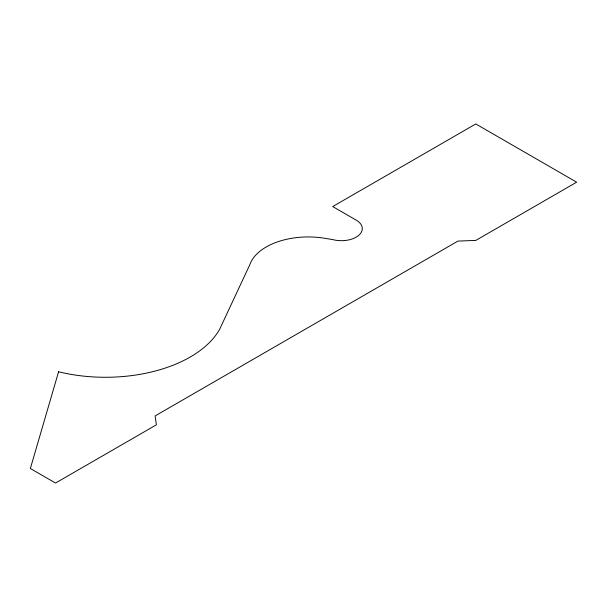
<?xml version="1.0" encoding="UTF-8"?>
<svg xmlns="http://www.w3.org/2000/svg" width="607" height="607" viewBox="0 0 607 607"><rect width="100%" height="100%" fill="white"/><g stroke="black" fill="none" stroke-linecap="round" stroke-linejoin="round"><path stroke-width="0.91" d="M58.583 371.78L30.35 468.505L55.533 483.051L156.394 424.817L155.119 415.924L457.951 241.085L475.789 240.418L576.65 182.183L475.789 123.949L332.704 206.562L356.787 220.462A20.896 12.064 0 0 1 358.305 235.728A20.896 12.064 0 0 1 332.682 239.59L321.869 237.838A59.592 34.402 0 0 0 249.841 264.675L219.704 329.146A120.004 69.281 0 0 1 58.583 371.78"/></g></svg>
